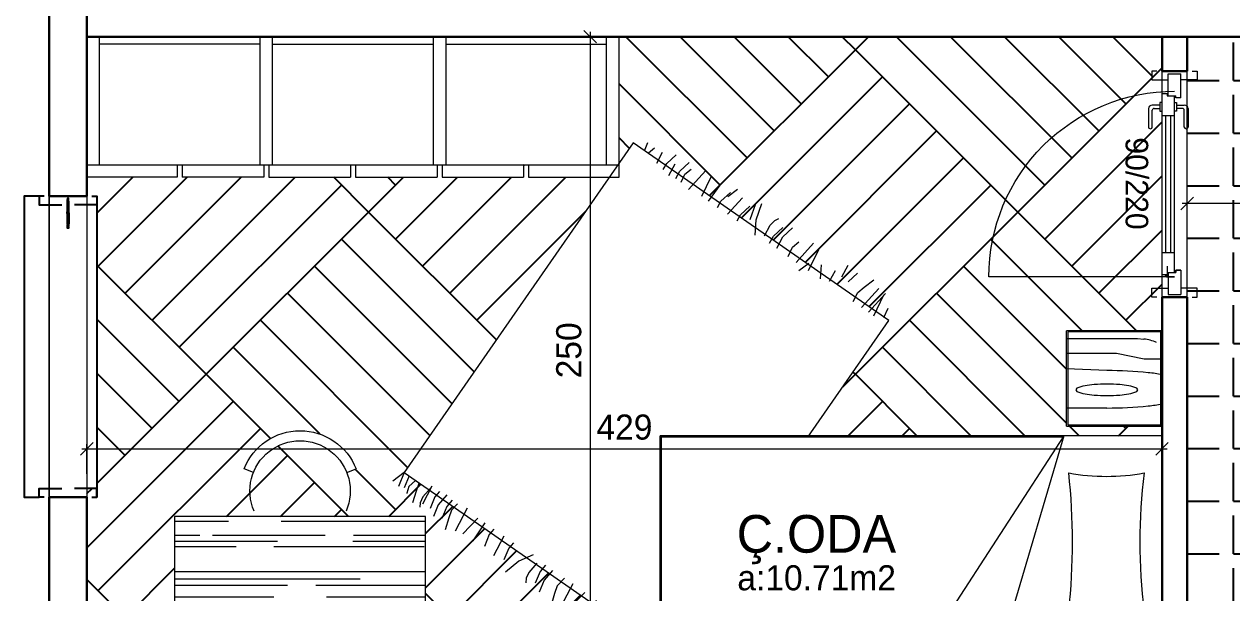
# Model space of a CAD drawing. Header units: centimetres. Extents: x 562865 to 1310255, y -148070 to 32737.
# Drawn here: x 616957.3 to 617438.5, y 19116.4 to 19343 of the extents above; entities that cross this region are included whole.
import ezdxf
from ezdxf.enums import TextEntityAlignment as Align

# ---------------------------------------------------------------- set-up
doc = ezdxf.new("R2010")
doc.units = ezdxf.units.CM
doc.header["$LTSCALE"] = 2.5
doc.layers.get('0').update_dxf_attribs({"color": 86})
for name, color, linetype in [('alan', 7, 'Continuous'), ('kapi-yazi', 7, 'Continuous'), ('mahal', 7, 'Continuous'), ('pencere', 7, 'Continuous'), ('tarama', 173, 'Continuous')]:
    doc.layers.add(name, color=color, linetype=linetype)
for name, color, linetype, lineweight in [('DUVAR', 4, 'Continuous', 30), ('duvar-kesim', 7, 'Continuous', 0), ('iç ölçü', 106, 'Continuous', 18), ('kapi', 9, 'Continuous', 0)]:
    doc.layers.add(name, color=color, linetype=linetype, lineweight=lineweight)
doc.styles.add('PINAR', font='comic.ttf')
doc.dimstyles.new('TEMİZ ÖLÇÜ', dxfattribs={"dimtxt": 10, "dimasz": 5, "dimexe": 1.8, "dimexo": 0.625, "dimgap": 3, "dimtad": 1, "dimdec": 0, "dimrnd": 0.5, "dimzin": 1, "dimdsep": 46, "dimtxsty": 'PINAR', "dimblk": 'OBLIQUE', "dimcen": 0.9, "dimdle": 2, "dimclrd": 256, "dimclre": 256, "dimclrt": 7, "dimadec": 0, "dimazin": 0, "dimtfac": 1, "dimtdec": 0, "dimtofl": 0, "dimtmove": 2, "dimatfit": 2, "dimfxl": 10, "dimfxlon": 1, "dimlwd": -1, "dimlwe": -1, "dimarcsym": 0})
pattern_1 = [(135, (0, 0), (-129.315688, 1e-14), [91.44, -91.44]), (135, (10.78, 10.78), (-129.315688, 1e-14), [91.44, -91.44]), (135, (21.55, 21.55), (-129.315688, 1e-14), [91.44, -91.44]), (135, (32.33, 32.33), (-129.315688, 1e-14), [91.44, -91.44]), (135, (43.105, 43.105), (-129.315688, 1e-14), [91.44, -91.44]), (135, (53.88, 53.88), (-129.315688, 1e-14), [91.44, -91.44]), (135, (64.66, 64.66), (-129.315688, 1e-14), [91.44, -91.44]), (45, (-64.66, 64.66), (129.315688, -1e-14), [91.44, -91.44]), (45, (-75.43, 75.43), (129.315688, -1e-14), [91.44, -91.44]), (45, (-86.21, 86.21), (129.315688, -1e-14), [91.44, -91.44]), (45, (-96.99, 96.99), (129.315688, -1e-14), [91.44, -91.44]), (45, (-107.76, 107.76), (129.315688, -1e-14), [91.44, -91.44]), (45, (-118.54, 118.54), (129.315688, -1e-14), [91.44, -91.44]), (45, (-129.32, 129.32), (129.315688, -1e-14), [91.44, -91.44])]

# ---------------------------------------------------------------- blocks, each defined once
blk = doc.blocks.new('_Oblique')
at = {"color": 0, "linetype": 'ByBlock', "lineweight": -2}
blk.add_line((-0.5, -0.5), (0.5, 0.5), dxfattribs=at)
blk = doc.blocks.new('*D1314')
at = {"layer": 'Defpoints', "color": 0}
for p in [(617217.77, 19338.01), (617182.84, 19088.01), (617217.77, 19088.01)]:
    blk.add_point(p, dxfattribs=at)
at = {"layer": 'iç ölçü'}
for p, q in [((617192.84, 19338.01), (617181.04, 19338.01)), ((617182.84, 19340.01), (617182.84, 19086.01)), ((617192.84, 19088.01), (617181.04, 19088.01))]:
    blk.add_line(p, q, dxfattribs=at)
at = {"layer": 'iç ölçü', "linetype": 'ByBlock', "xscale": 5, "yscale": 5, "zscale": 5}
for p, rotation in [((617182.84, 19338.01), 90), ((617182.84, 19088.01), 270)]:
    blk.add_blockref('_Oblique', p, dxfattribs=dict(at, rotation=rotation))
at = {"layer": 'iç ölçü', "color": 7, "insert": (617174.37, 19213.01), "char_height": 10, "attachment_point": 5, "rotation": 90, "style": 'PINAR'}
blk.add_mtext('250', dxfattribs=at)
blk = doc.blocks.new('*D1315')
at = {"layer": 'Defpoints', "color": 0}
for p in [(617410.67, 19190.05), (617410.67, 19173.77), (616982.34, 19051.52)]:
    blk.add_point(p, dxfattribs=at)
at = {"layer": 'iç ölçü'}
for p, q in [((617410.67, 19183.77), (617410.67, 19171.97)), ((616980.34, 19173.77), (617412.67, 19173.77)), ((616982.34, 19163.77), (616982.34, 19175.57))]:
    blk.add_line(p, q, dxfattribs=at)
at = {"layer": 'iç ölçü', "linetype": 'ByBlock', "xscale": 5, "yscale": 5, "zscale": 5, "rotation": 180}
blk.add_blockref('_Oblique', (616982.34, 19173.77), dxfattribs=at)
at = {"layer": 'iç ölçü', "linetype": 'ByBlock', "xscale": 5, "yscale": 5, "zscale": 5}
blk.add_blockref('_Oblique', (617410.67, 19173.77), dxfattribs=at)
at = {"layer": 'iç ölçü', "color": 7, "insert": (617196.5, 19182.37), "char_height": 10, "attachment_point": 5, "style": 'PINAR'}
blk.add_mtext('429', dxfattribs=at)
blk = doc.blocks.new('*D1318')
at = {"layer": 'Defpoints', "color": 0}
for p in [(617420.67, 19271.51), (617420.67, 19259.25), (617580.67, 19259.25)]:
    blk.add_point(p, dxfattribs=at)
at = {"layer": 'iç ölçü'}
for p, q in [((617582.67, 19271.51), (617418.67, 19271.51)), ((617420.67, 19261.51), (617420.67, 19273.31)), ((617580.67, 19261.51), (617580.67, 19273.31))]:
    blk.add_line(p, q, dxfattribs=at)
at = {"layer": 'iç ölçü', "linetype": 'ByBlock', "xscale": 5, "yscale": 5, "zscale": 5, "rotation": 180}
blk.add_blockref('_Oblique', (617420.67, 19271.51), dxfattribs=at)
at = {"layer": 'iç ölçü', "linetype": 'ByBlock', "xscale": 5, "yscale": 5, "zscale": 5}
blk.add_blockref('_Oblique', (617580.67, 19271.51), dxfattribs=at)
at = {"layer": 'iç ölçü', "color": 7, "insert": (617500.67, 19280.02), "char_height": 10, "attachment_point": 5, "style": 'PINAR'}
blk.add_mtext('160', dxfattribs=at)
blk = doc.blocks.new('fm-door1')
at = {"linetype": 'Continuous'}
for p, q in [((90, 50), (910, 50)), ((90, 50), (90, 30)), ((190, 50), (190, 0)), ((810, 50), (810, 0)), ((910, 50), (910, 30)), ((0, 25), (0, -25)), ((100, 25), (0, 25)), ((79.7, 31.8), (79.7, -0.3)), ((84, 27.6), (127.8, 27.6)), ((100, 30), (90, 30)), ((100, 30), (100, -5)), ((100, 30), (100, -5)), ((100, 0), (900, 0)), ((910, 30), (900, 30)), ((900, 30), (900, -5)), ((900, 25), (1000, 25)), ((1000, 25), (1000, -25)), ((110, -25), (0, -25)), ((100, -5), (110, -5)), ((110, -5), (100, -5)), ((110, -5), (110, -25)), ((110, -25), (110, -5)), ((890, -25), (890, -5)), ((890, -5), (900, -5)), ((890, -25), (1000, -25))]:
    blk.add_line(p, q, dxfattribs=at)
at = {"color": 8, "linetype": 'Continuous'}
for p, q in [((190, 35), (810, 35)), ((190, 15), (810, 15))]:
    blk.add_line(p, q, dxfattribs=at)
at = {"linetype": 'Continuous'}
for points in [[(857.6, 58.1), (857.6, 88.9, 0.414214), (842.4, 104.1), (758.6, 104.1, 1), (758.6, 88.9), (834.8, 88.9, -0.414214), (842.4, 81.3), (842.4, 58.1)], [(857.6, -8.1), (857.6, -38.9, -0.414214), (842.4, -54.1), (758.6, -54.1, -1), (758.6, -38.9), (834.8, -38.9, 0.414214), (842.4, -31.3), (842.4, -8.1)]]:
    blk.add_lwpolyline(points, format="xyb", dxfattribs=at)
for points in [[(869, 50), (869, 58.1), (831, 58.1), (831, 50)], [(869, 0), (869, -8.1), (831, -8.1), (831, 0)]]:
    blk.add_lwpolyline(points, dxfattribs=at)
blk.add_circle((84, 31.8), 4.26, dxfattribs=at)
blk = doc.blocks.new('Yatak-1b')
for p, q in [((-41.84, 200), (-41.84, 162)), ((-3.84, 200), (-41.84, 200)), ((-41.34, 199.5), (-41.34, 162.5)), ((-4.34, 199.5), (-41.34, 199.5)), ((-4.34, 162.5), (-4.34, 199.5)), ((-3.84, 162), (-3.84, 200)), ((91, 200), (0, 200)), ((0, 200), (0, 0)), ((91, 135.49), (91, 200)), ((-3.84, 162), (-41.84, 162)), ((-41.34, 162.5), (-4.34, 162.5)), ((91, 135.49), (91, 0)), ((91, 0), (0, 0))]:
    blk.add_line(p, q)
at = {"color": 33}
for p, q in [((-30.61, 192.93), (-30.61, 200)), ((-38.77, 190.26), (-38.52, 192.73)), ((-32.82, 181.86), (-30.61, 192.93)), ((-38.77, 162), (-38.77, 190.26)), ((-18.26, 190.4), (-18.88, 190.01)), ((-17.64, 190.01), (-18.26, 190.4)), ((-32.82, 162), (-32.82, 181.86)), ((-25.94, 178.05), (-26.6, 162)), ((-11.02, 178.05), (-10.96, 162)), ((-18.88, 166.12), (-18.26, 165.73)), ((-18.26, 165.73), (-17.64, 166.12)), ((0, 160.94), (75.67, 111.85)), ((0, 160.94), (91, 134.01)), ((75.67, 111.85), (89.99, 133.93))]:
    blk.add_line(p, q, dxfattribs=at)
at = {"color": 8}
for p, q in [((0.6, 160.76), (0.6, 0)), ((89.99, 0), (89.99, 133.93)), ((-51.11, 80.31), (-58.63, 87.13)), ((-49.19, 83.08), (-56.71, 89.9)), ((-47.74, 85.17), (-56.13, 89.18)), ((-47.07, 89.15), (-50.79, 90.94)), ((-59.17, 81.3), (-62.11, 85.23)), ((-61.26, 74.95), (-64.74, 78.69)), ((-57.12, 78.8), (-59.17, 81.3)), ((-53.41, 77.01), (-57.12, 78.8)), ((-63.33, 72.44), (-67.89, 74.95)), ((-61.55, 67.53), (-65.89, 69.88)), ((-65.78, 59.22), (-74.17, 63.22)), ((-62.52, 63.9), (-68.03, 64.28)), ((-69.04, 54.26), (-76.67, 61.18)), ((-65.81, 55.34), (-68.75, 59.28)), ((-75.16, 52.84), (-77.21, 55.35)), ((-79.54, 45.15), (-83.02, 48.9)), ((-79.3, 48.99), (-82.78, 52.74)), ((-74.74, 46.49), (-79.3, 48.99)), ((-71.45, 51.06), (-75.16, 52.84)), ((-85.76, 45.75), (-86.51, 47.37)), ((-83.93, 43.92), (-85.76, 45.75)), ((-79.59, 41.57), (-83.93, 43.92)), ((-76.66, 43.57), (-79.54, 45.15)), ((-86.07, 38.32), (-92.51, 40.57)), ((-86.12, 35.9), (-92.56, 38.14)), ((-87.99, 32.08), (-91.46, 35.83)), ((-79.85, 37.9), (-86.07, 38.32)), ((-95.29, 26.97), (-98.24, 30.9)), ((-88.24, 26.9), (-94.75, 32.8)), ((-85.56, 30.75), (-87.99, 32.08)), ((-93.5, 19.33), (-100.38, 24.33)), ((-93.4, 24.29), (-96.88, 28.04)), ((-90.98, 22.96), (-93.4, 24.29)), ((-95.4, 16.61), (-103.17, 20.32)), ((-98.05, 11.36), (-105.67, 18.28)), ((-105.41, 7.93), (-108.89, 11.68)), ((-104.17, 9.94), (-106.21, 12.44)), ((-101.07, 8.45), (-104.17, 9.94)), ((-108.44, 2.66), (-111.92, 6.4)), ((-103.74, 3.58), (-108.3, 6.09)), ((-102.53, 6.35), (-105.41, 7.93)), ((-108.59, -1.33), (-112.93, 1.02)), ((-106.02, 1.32), (-108.44, 2.66)), ((89.99, 0.6), (0, 0.6)), ((-112.66, -4.63), (-114.7, -2.13)), ((80.54, -4), (87.22, -10.46)), ((-113.47, -6.12), (-116.77, -4.82)), ((77.17, -8.85), (86.18, -13.52)), ((74.87, -12.16), (77.84, -15.01)), ((71.74, -16.83), (75.67, -20.23)), ((77.84, -15.01), (80.9, -16.06)), ((68.82, -23.09), (72.54, -26.34)), ((75.67, -20.23), (80.4, -22.19)), ((65.76, -25.26), (68.03, -30.3)), ((72.54, -26.34), (74.88, -27.42)), ((74.88, -27.42), (76.67, -27.55)), ((62.51, -29.95), (69.18, -36.42)), ((68.03, -30.3), (72.38, -35.55)), ((56.83, -38.11), (59.8, -40.97)), ((59, -34.74), (68.14, -39.47)), ((53.7, -42.79), (57.63, -46.19)), ((59.8, -40.97), (62.86, -42.01)), ((62.86, -42.01), (67.57, -43.4)), ((51.63, -45.6), (54.12, -47.75)), ((54.12, -47.75), (58.84, -49.71)), ((57.63, -46.19), (62.36, -48.14)), ((47.43, -50.57), (49.99, -56.25)), ((50.78, -49.05), (54.5, -52.29)), ((54.5, -52.29), (56.84, -53.37)), ((49.99, -56.25), (54.34, -61.5)), ((56.84, -53.37), (58.63, -53.51)), ((40.04, -62.27), (47.84, -66.31)), ((42.72, -58.41), (44.81, -60.22)), ((44.81, -60.22), (49.53, -62.18)), ((37.31, -66.2), (39.4, -68.01)), ((34.78, -69.84), (41.86, -74.54)), ((39.4, -68.01), (44.12, -69.97)), ((28.89, -76.87), (38.03, -81.61)), ((32.89, -72.56), (39.08, -78.55)), ((27.22, -80.72), (29.7, -83.1)), ((23.59, -84.92), (27.53, -88.32)), ((25.76, -82.82), (28.25, -84.97)), ((28.25, -84.97), (32.97, -86.93)), ((29.7, -83.1), (32.75, -84.15)), ((32.75, -84.15), (37.47, -85.53)), ((20.13, -90.91), (27.33, -94.64)), ((20.67, -91.18), (24.39, -94.43)), ((22.27, -87.84), (24.36, -89.65)), ((24.36, -89.65), (29.08, -91.61)), ((27.53, -88.32), (32.25, -90.28)), ((19, -96.14), (22.05, -97.19)), ((24.39, -94.43), (26.74, -95.51)), ((26.74, -95.51), (28.52, -95.64)), ((16.04, -99.92), (20.76, -101.87)), ((17.89, -97.42), (20.25, -100.06)), ((20.25, -100.06), (22.93, -100.82)), ((22.05, -97.19), (26.77, -98.57)), ((22.93, -100.82), (23.01, -100.87)), ((14.74, -101.98), (20.3, -104.23)), ((14.74, -101.98), (18.18, -106.4))]:
    blk.add_line(p, q, dxfattribs=at)
at = {"color": 33}
blk.add_lwpolyline([(0.6, 58.91), (-45.85, 91.2), (-116.64, -10.66), (14.74, -101.98), (85.53, -0.12), (84.49, 0.6)], dxfattribs=at)
for centre, radius, start, end in [((-23.6, 191.24), 15, 154.0085, 174.2856), ((56.8, 185.92), 82.34, 170.1544, 174.0179), ((-94.18, 185.92), 82.75, 5.9821, 9.7958), ((131.89, 178.05), 157.84, 174.0179, 180), ((-169.27, 178.05), 158.25, 0, 5.9821), ((-66.67, 177.87), 82.89, 349.5741, 10.4259), ((42.35, 412.24), 221.09, 262.855, 277.145), ((205.69, 177.87), 136.67, 173.6991, 186.3009), ((-5.93, 184.2), 14.19, 155.8434, 169.4757), ((-30.59, 184.2), 14.19, 10.5243, 24.1566), ((45.83, 178.06), 66.38, 175.5996, 180), ((13.83, 180.53), 34.29, 169.4757, 175.5997), ((-50.35, 180.53), 34.29, 4.4004, 10.5243), ((-82.35, 178.06), 66.38, 0, 4.4003), ((45.83, 178.06), 66.38, 180, 184.4003), ((-82.35, 178.06), 66.38, 355.5996, 0), ((13.83, 175.6), 34.29, 184.4004, 190.5243), ((-5.93, 171.93), 14.19, 190.5243, 204.1566), ((-30.59, 171.93), 14.19, 335.8434, 349.4757), ((-50.35, 175.6), 34.29, 349.4757, 355.5997), ((42.35, -94.99), 259.31, 83.9124, 96.0876)]:
    blk.add_arc(centre, radius, start, end, dxfattribs=at)
blk = doc.blocks.new('A$C355D1F9A')
for p, q in [((0, 0), (0, 212)), ((56, 212), (0, 212)), ((51, 212), (51, 0)), ((56, 176), (56, 212)), ((51, 207), (0, 207)), ((3, 143), (3, 207)), ((51, 176), (56, 176)), ((51, 174), (56, 174)), ((56, 141.5), (56, 174)), ((51, 143), (0, 143)), ((51, 141.5), (56, 141.5)), ((51, 138), (0, 138)), ((3, 138), (3, 74)), ((51, 139.5), (56, 139.5)), ((56, 139.5), (56, 107)), ((51, 107), (56, 107)), ((51, 105), (56, 105)), ((56, 105), (56, 72.5)), ((0, 74), (51, 74)), ((51, 72.5), (56, 72.5)), ((0, 69), (51, 69)), ((3, 69), (3, 5)), ((51, 70.5), (56, 70.5)), ((56, 70.5), (56, 38)), ((51, 38), (56, 38)), ((51, 36), (56, 36)), ((56, 36), (56, 0)), ((51, 5), (0, 5)), ((56, 0), (0, 0))]:
    blk.add_line(p, q)
blk = doc.blocks.new('Table-4')
at = {"color": 33}
for p, q in [((-18.61, 72.46), (-22.33, 73.93)), ((18.61, 72.46), (22.33, 73.93)), ((-50, 0), (-50, 55)), ((-50, 55), (50, 55)), ((50, 55), (50, 0)), ((50, 0), (-50, 0))]:
    blk.add_line(p, q, dxfattribs=at)
at = {"color": 8}
for p, q in [((-50, 52.95), (7.5, 52.95)), ((28.5, 52.95), (50, 52.95)), ((-50, 47.4), (-21.3, 47.4)), ((-50, 45), (-21, 45)), ((-10.05, 47.4), (34.95, 47.4)), ((9, 45), (50, 45)), ((39.9, 47.4), (50, 47.4)), ((-49.5, 42.9), (10.5, 42.9)), ((25.5, 42.9), (50, 42.9)), ((-50, 32.85), (50, 32.85)), ((-24, 30), (50, 30)), ((-50, 27.45), (-6.3, 27.45)), ((4.95, 27.45), (49.95, 27.45)), ((-50, 22.8), (-10.5, 22.8)), ((10.5, 22.8), (50, 22.8)), ((-50, 15), (18, 15)), ((33, 15), (50, 15)), ((-50, 12.75), (-7.5, 12.75)), ((7.5, 12.75), (50, 12.75)), ((-50, 7.5), (8.7, 7.5)), ((19.95, 7.5), (50, 7.5)), ((-50, 2.7), (49.5, 2.7))]:
    blk.add_line(p, q, dxfattribs=at)
at = {"color": 33}
blk.add_arc((0, 65.13), 24, 21.5068, 158.4932, dxfattribs=at)
at = {"color": 0}
blk.add_arc((0, 65.13), 20, 336.3107, 203.6893, dxfattribs=at)
blk = doc.blocks.new('fm-win2')
at = {"color": 8, "linetype": 'Continuous'}
for p, q in [((11, 1.4), (11, 0.2)), ((11, 1.4), (54.3, 1.4)), ((11, 0.2), (54.3, 0.2)), ((12, 1.4), (12, 0.2)), ((12.8, 3), (52.5, 3)), ((53.3, 1.4), (53.3, 0.2)), ((54.3, 1.4), (54.3, 0.2)), ((63.9, 0.3), (63.9, -0.9)), ((63.9, 0.3), (103.2, 0.3)), ((64.9, 0.3), (64.9, -0.9)), ((102.2, 0.3), (102.2, -0.9)), ((103.2, 0.3), (103.2, -0.9)), ((12.9, -1.9), (52.3, -1.9)), ((63.9, -0.9), (103.2, -0.9)), ((65.4, -3.3), (101.6, -3.3))]:
    blk.add_line(p, q, dxfattribs=at)
at = {"linetype": 'Continuous'}
for points in [[(7, -1.8), (0, -1.8), (0, 1.8), (7, 1.8)], [(7.5, -1.7), (7.5, -0.1), (7.2, -0.1), (7.2, 0.2), (7.5, 0.2), (7.5, 0.7), (7.2, 0.7), (7.2, 1), (7.5, 1), (7.5, 2), (6.2, 2), (6.2, 2.7), (5.6, 2.7), (5.5, 2), (5.2, 2), (5.4, 3), (12.5, 3), (12.7, 2), (12.4, 2), (12.3, 2.7), (11.7, 2.7), (11.7, 2), (10.5, 2), (10.5, 1), (10.8, 1), (10.8, 0.7), (10.5, 0.7), (10.5, 0.2), (10.8, 0.2), (10.8, -0.1), (10.5, -0.1), (10.5, -1.7), (10.8, -1.7), (10.8, -2), (7.2, -2), (7.2, -1.7)], [(58, 2), (59.2, 2), (59.2, 2.7), (59.8, 2.7), (59.9, 2), (60.2, 2), (60, 3), (52.8, 3), (52.6, 2), (52.9, 2), (53, 2.7), (53.5, 2.7), (53.5, 2), (54.7, 2), (54.7, 1), (54.4, 1), (54.4, 0.7), (54.7, 0.7), (54.7, 0.2), (54.4, 0.2), (54.4, -0.1), (54.7, -0.1), (54.7, -1.7), (54.4, -1.7), (54.4, -2), (58.3, -2), (58.3, -1.7), (58, -1.7), (58, -0.1), (58.3, -0.1), (58.3, 0.2), (58, 0.2), (58, 0.7), (58.3, 0.7), (58.3, 1), (58, 1)], [(63.1, -1.2), (63.1, 0.9), (63.9, 0.9), (63.9, 1.6), (64.4, 1.6), (64.5, 0.9), (64.9, 0.9), (64.7, 1.9), (59.8, 1.9), (59.8, 1.6), (59.9, 1.6), (59.9, 0.8), (59.1, 0.8), (59.1, -0.2), (60.1, -0.2), (60.1, -1.8), (59.1, -1.8), (59.1, -2.3), (57.5, -2.3), (57.5, -3.5), (63.4, -3.5), (63.4, -3.2), (63.1, -3.2), (63.1, -1.4), (63.4, -1.4), (63.4, -1.2)], [(104, -1.4), (103.7, -1.4), (103.7, -1.2), (104, -1.2), (104, 0.9), (103.1, 0.9), (103.1, 1.6), (102.6, 1.6), (102.5, 0.9), (102.2, 0.9), (102.4, 1.9), (107.3, 1.9), (107.3, 1.6), (107.2, 1.6), (107.2, 0.8), (108, 0.8), (108, -0.2), (107, -0.2), (107, -1.8), (108, -1.8), (108, -2.3), (109.5, -2.3), (109.5, -3.5), (103.7, -3.5), (103.7, -3.2), (104, -3.2)], [(109, 0.7), (108.7, 0.7), (108.7, 1), (109, 1), (109, 2), (107.8, 2), (107.8, 2.7), (107.2, 2.7), (107.1, 2), (106.8, 2), (107, 3), (114.4, 3), (114.6, 2), (114.2, 2), (114.1, 2.7), (113.6, 2.7), (113.6, 2), (112.3, 2), (112.3, 1), (112.6, 1), (112.6, 0.7), (112.3, 0.7), (112.3, 0.2), (112.6, 0.2), (112.6, -0.1), (112.3, -0.1), (112.3, -1.7), (112.6, -1.7), (112.6, -2), (108.7, -2), (108.7, -1.7), (109, -1.7), (109, -0.1), (108.7, -0.1), (108.7, 0.2), (109, 0.2)], [(113, -1.8), (120, -1.8), (120, 1.8), (113, 1.8)]]:
    blk.add_lwpolyline(points, close=True, dxfattribs=at)
at = {"color": 8, "linetype": 'Continuous'}
blk.add_lwpolyline([(63.4, 1.9), (65.2, 3.7), (101.8, 3.7), (103.6, 1.9)], dxfattribs=at)
for points in [[(10.9, -1.4), (10.9, -1.9), (12.6, -1.9), (12.6, -0.5), (12.3, -0.5), (12.3, -1), (11.8, -1), (11.8, -0.5), (11.5, -0.5), (11.5, -1.1), (10.7, -1.1), (10.7, -0.5), (10.6, -0.5), (10.6, -1.4)], [(54.3, -1.4), (54.3, -1.9), (52.6, -1.9), (52.6, -0.5), (52.9, -0.5), (52.9, -1), (53.4, -1), (53.4, -0.5), (53.7, -0.5), (53.7, -1.1), (54.5, -1.1), (54.5, -0.5), (54.6, -0.5), (54.6, -1.4)], [(63.2, -2.4), (63.5, -2.4), (63.5, -3.3), (65.2, -3.3), (65.2, -1.6), (64.9, -1.6), (64.9, -2.1), (64.4, -2.1), (64.4, -1.6), (64.1, -1.6), (64.1, -2.1), (63.3, -2.1), (63.3, -1.6), (63.2, -1.6)], [(103.9, -2.4), (103.6, -2.4), (103.6, -3.3), (101.9, -3.3), (101.9, -1.6), (102.2, -1.6), (102.2, -2.1), (102.7, -2.1), (102.7, -1.6), (103, -1.6), (103, -2.1), (103.8, -2.1), (103.8, -1.6), (103.9, -1.6)]]:
    blk.add_lwpolyline(points, close=True, dxfattribs=at)

msp = doc.modelspace()

# ---------------------------------------------------------------- hatches: boundary and pattern name
at = {"layer": 'tarama'}
h = msp.add_hatch(dxfattribs=at)
h.set_pattern_fill('AR-PARQ1,_O', color=1, scale=0.3, angle=45)
h.set_pattern_definition(pattern_1)
h.paths.add_polyline_path([(617410.67, 19324.26), (617410.67, 19338.01), (617194.34, 19338.01), (617194.34, 19287.5), (617200.01, 19295.65), (617295.02, 19229.61), (617299.63, 19234.69), (617296.66, 19228.47), (617301.86, 19224.86), (617269.99, 19179.01), (617410.67, 19179.01), (617410.67, 19182.85), (617372.67, 19182.85), (617372.67, 19220.85), (617410.67, 19220.85), (617410.67, 19234.26)])
h.paths.add_polyline_path([(617392.96, 19304.35), (617392.96, 19254.66), (617408.71, 19254.66), (617408.71, 19304.35)], flags=24)
h = msp.add_hatch(dxfattribs=at)
h.set_pattern_fill('ANGLE,_O', color=256, scale=3)
h.set_pattern_definition([(0, (0, 0), (0, 20.955), [15.24, -5.715]), (90, (0, 0), (-20.955, 1e-15), [15.24, -5.715])])
h.paths.add_polyline_path([(617652.67, 19233.01), (617580.67, 19233.01), (617580.67, 19245.5), (617580.67, 19335.5), (617580.67, 19338.01), (617569.57, 19338.01), (617479.57, 19338.01), (617420.67, 19338.01), (617420.67, 19324.26), (617420.67, 19234.26), (617420.67, 19088.01), (617433.81, 19088.01), (617523.81, 19088.01), (617540.67, 19088.01), (617540.67, 19003.01), (617606.06, 19003.01), (617686.06, 19003.01), (617692.67, 19003.01), (617692.67, 19007.93), (617692.67, 19107.93), (617692.67, 19123.01), (617652.67, 19123.01)])
h.paths.add_polyline_path([(617523.84, 19130.12), (617588.8, 19130.12), (617588.8, 19147.17), (617523.84, 19147.17)], flags=24)
h.paths.add_polyline_path([(617514.72, 19143.47), (617595.3, 19143.47), (617595.3, 19169.41), (617514.72, 19169.41)], flags=24)
h.paths.add_polyline_path([(617675, 19086.1), (617675, 19030.81), (617690.7, 19030.81), (617690.7, 19086.1)], flags=24)
h.paths.add_polyline_path([(617487.36, 19290.54), (617513.97, 19290.54), (617513.97, 19269.51), (617487.36, 19269.51)], flags=24)
h.paths.add_polyline_path([(617494.2, 19198.62), (617494.2, 19227.4), (617515.15, 19227.4), (617515.15, 19198.62)], flags=24)
h.paths.add_polyline_path([(617593.63, 19103.62), (617593.63, 19132.4), (617614.46, 19132.4), (617614.46, 19103.62)], flags=24)
h = msp.add_hatch(dxfattribs=at)
h.set_pattern_fill('AR-PARQ1,_O', color=1, scale=0.3, angle=45)
h.set_pattern_definition(pattern_1)
h.paths.add_polyline_path([(617190.53, 19282.01), (617158.34, 19282.01), (617158.34, 19287.01), (617156.34, 19287.01), (617156.34, 19282.01), (617123.84, 19282.01), (617123.84, 19287.01), (617121.84, 19287.01), (617121.84, 19282.01), (617089.34, 19282.01), (617089.34, 19287.01), (617087.34, 19287.01), (617087.34, 19282.01), (617054.84, 19282.01), (617054.84, 19287.01), (617052.84, 19287.01), (617052.84, 19282.01), (617020.34, 19282.01), (617020.34, 19287.01), (617018.34, 19287.01), (617018.34, 19282.01), (616982.34, 19282.01), (616982.34, 19274.47), (616982.34, 19270.97), (616986.34, 19270.97), (616986.34, 19157.97), (616982.34, 19157.97), (616982.34, 19154.47), (616982.34, 19088.01), (617210.67, 19088.01), (617210.67, 19093.39), (617108.69, 19164.27)])
h.paths.add_polyline_path([(617089.6, 19165.77), (617085.88, 19164.3, 0.680789), (617048.67, 19164.3), (617044.94, 19165.77, -0.680789)], flags=16)
h.paths.add_polyline_path([(617117.27, 19146.84), (617117.27, 19091.84), (617017.27, 19091.84), (617017.27, 19146.84)], flags=16)

# ---------------------------------------------------------------- linework, layer by layer
at = {"layer": 'DUVAR'}
for p, q in [((616967.34, 19710.72), (616967.34, 19274.47)), ((616982.34, 19600.72), (616982.34, 19274.47)), ((617479.57, 19338.01), (616982.34, 19338.01)), ((617410.67, 19338.01), (617410.67, 19324.26)), ((617420.67, 19338.01), (617420.67, 19324.26)), ((617420.67, 19324.26), (617410.67, 19324.26)), ((616982.34, 19274.47), (616967.34, 19274.47)), ((617410.67, 19234.26), (617410.67, 19088.01)), ((617420.67, 19234.26), (617410.67, 19234.26)), ((617420.67, 19234.26), (617420.67, 19088.01)), ((616967.34, 19154.47), (616967.34, 18833.01)), ((616982.34, 19154.47), (616967.34, 19154.47)), ((616982.34, 19154.47), (616982.34, 19078.01))]:
    msp.add_line(p, q, dxfattribs=at)
at = {"layer": 'duvar-kesim'}
for p, q in [((617410.67, 19234.26), (617410.67, 19324.26)), ((617420.67, 19234.26), (617420.67, 19324.26)), ((616967.34, 19274.47), (616967.34, 19154.47)), ((616982.34, 19274.47), (616982.34, 19154.47))]:
    msp.add_line(p, q, dxfattribs=at)
at = {"layer": 'iç ölçü'}
msp.add_lwpolyline([(617582.67, 18493.01), (617582.67, 18833.01), (616967.34, 18833.01), (616967.34, 19710.72), (617887.67, 19710.72)], dxfattribs=at)
at = {"layer": 'kapi'}
for points in [[(617408.67, 19324.26), (617406.67, 19324.26), (617406.67, 19320.76), (617413.17, 19320.76)], [(617422.67, 19324.26), (617424.67, 19324.26), (617424.67, 19320.76), (617418.17, 19320.76)], [(617408.67, 19234.26), (617406.67, 19234.26), (617406.67, 19237.76), (617413.17, 19237.76)], [(617422.67, 19234.26), (617424.67, 19234.26), (617424.67, 19237.76), (617418.17, 19237.76)]]:
    msp.add_lwpolyline(points, dxfattribs=at)
msp.add_lwpolyline([(617415.67, 19242.26), (617341.67, 19242.26, -0.414214), (617415.67, 19316.26, -0.414214)], format="xyb", dxfattribs=at)
at = {"layer": 'pencere'}
for points in [[(616963.34, 19274.47), (616957.34, 19274.47), (616957.34, 19154.47), (616963.34, 19154.47)], [(616965.34, 19274.47), (616963.34, 19274.47), (616963.34, 19270.97), (616972.34, 19270.97)], [(616984.34, 19274.47), (616986.34, 19274.47), (616986.34, 19270.97), (616977.34, 19270.97)], [(616986.34, 19274.47), (616986.34, 19154.47)], [(616965.34, 19154.47), (616963.34, 19154.47), (616963.34, 19157.97), (616972.34, 19157.97)], [(616984.34, 19154.47), (616986.34, 19154.47), (616986.34, 19157.97), (616977.34, 19157.97)]]:
    msp.add_lwpolyline(points, dxfattribs=at)

# ---------------------------------------------------------------- block references
at = {"layer": 'iç ölçü', "xscale": -1, "rotation": 90}
msp.add_blockref('A$C355D1F9A', (617194.34, 19338.01), dxfattribs=at)
at = {"layer": 'iç ölçü', "rotation": 270}
msp.add_blockref('Yatak-1b', (617210.67, 19179.01), dxfattribs=at)
at = {"layer": 'iç ölçü', "xscale": -1}
msp.add_blockref('Table-4', (617067.27, 19091.84), dxfattribs=at)
at = {"layer": 'kapi', "xscale": -0.08800000000337604, "yscale": -0.09999999999854481, "zscale": 0.08800000000000001, "rotation": 270}
msp.add_blockref('fm-door1', (617415.67, 19235.26), dxfattribs=at)
at = {"layer": 'pencere', "xscale": -0.0983333333333333, "yscale": 0.1, "zscale": 0.0983333333333333, "rotation": 90}
msp.add_blockref('fm-win2', (616974.84, 19273.47), dxfattribs=at)

# ---------------------------------------------------------------- texts
at = {"layer": 'alan', "style": 'PINAR'}
msp.add_text('a:10.71m2', height=10, dxfattribs=at).set_placement((617273.07, 19117.38), align=Align.CENTER)
at = {"layer": 'kapi-yazi', "style": 'PINAR'}
msp.add_text('90/220', height=9, rotation=270, dxfattribs=at).set_placement((617400.67, 19279.51), align=Align.MIDDLE_CENTER)
at = {"layer": 'mahal', "style": 'PINAR'}
msp.add_text('Ç.ODA', height=15, dxfattribs=at).set_placement((617272.98, 19132.38), align=Align.CENTER)

# ---------------------------------------------------------------- dimensions: what is measured, and where the dimension line sits
at = {"layer": 'iç ölçü'}
for base, p1, p2, angle, picture, middle in [((617182.84, 19088.01), (617217.77, 19338.01), (617217.77, 19088.01), 90, '*D1314', (617174.37, 19213.01)), ((617420.67, 19271.51), (617580.67, 19259.25), (617420.67, 19259.25), 180, '*D1318', (617500.67, 19280.02)), ((617410.67, 19173.77), (616982.34, 19051.52), (617410.67, 19190.05), 180, '*D1315', (617196.5, 19182.37))]:
    dim = msp.add_linear_dim(base=base, p1=p1, p2=p2, angle=angle, dimstyle='TEMİZ ÖLÇÜ', override={"dimarcsym": 1}, dxfattribs=at)
    dim.commit()
    dim.dimension.update_dxf_attribs({"geometry": picture, "text_midpoint": middle})

doc.saveas('drawing.dxf')
